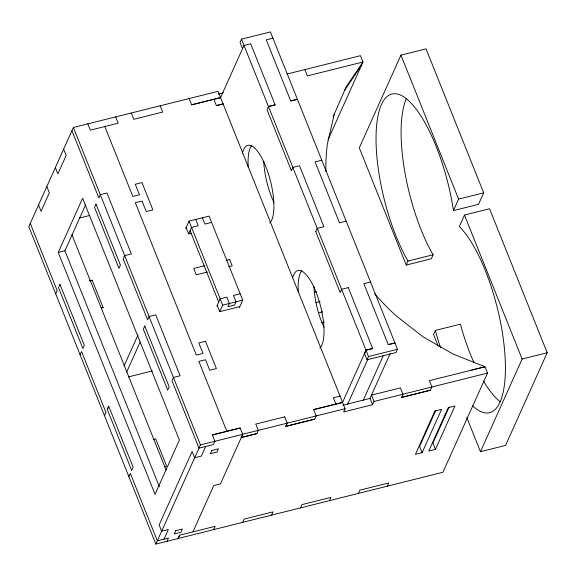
<?xml version="1.0" encoding="UTF-8"?>
<svg xmlns="http://www.w3.org/2000/svg" width="576" height="576" viewBox="0 0 576 576"><rect width="100%" height="100%" fill="white"/><g stroke="black" fill="none" stroke-linecap="round" stroke-linejoin="round"><path stroke-width="0.86" d="M334.166 114.502L327.406 143.906A214.315 186.898 24.2 0 0 325.937 171.691M333.058 116.95L346.126 86.962L362.981 61.985L360.461 55.685L286.956 74.066M371.491 395.158L374.018 401.458L372.557 404.712L343.62 411.941L345.096 408.722L218.045 91.332L73.375 127.462L28.8 226.649L155.873 544.082L442.937 472.262L487.512 373.082L484.992 366.775L453.024 354.01L423.194 336.917L396.274 315.936A214.315 186.898 24.2 0 1 374.645 293.638M58.248 252.468L82.606 198.266L179.402 440.086L155.045 494.28L58.248 252.468L64.922 250.798L85.651 204.689M55.706 293.868L57.168 290.614L30.262 223.394M80.093 354.787L81.554 351.533L105.941 412.452L104.479 415.699M372.672 348.509L365.998 350.179L364.55 353.462L367.07 359.762L396.007 352.534L397.469 349.279L270.425 31.918L241.495 39.154L240.034 42.401L242.554 48.708M220.428 97.884L244.001 45.418L250.69 43.783L275.148 104.868L268.474 106.538M185.753 228.434L189.043 221.112L209.074 216.108L242.705 300.132L239.422 307.447M124.042 365.983L138.053 334.814M107.28 409.471L108.742 406.217L133.128 467.136L131.666 470.383L107.28 409.471L108.742 406.217M191.146 233.294L188.64 233.921L191.563 227.419L198.245 225.749L195.718 219.449M126.569 372.283L140.206 341.935M128.866 476.618L130.327 473.364L157.334 540.828L168.458 538.049L166.997 541.303M216.871 306.151L220.154 298.836L226.836 297.166L229.356 303.473L227.894 306.72L234.569 305.05L236.03 301.802L233.51 295.502L240.185 293.832M239.789 306.634L219.758 311.645L222.682 305.143L189.043 221.112M327.989 139.86L362.981 61.985L307.346 75.895L304.826 69.595M155.873 544.082L200.448 444.895L73.375 127.462M164.009 539.165L168.329 529.538L161.654 531.209L159.134 524.909L192.139 451.469L194.659 457.769L201.334 456.098L205.661 446.479M315.778 231.624L317.225 228.341L323.921 226.706L299.52 165.758L292.846 167.422L291.391 170.712L266.998 109.757L268.459 106.51L275.134 104.839M178.106 538.474L179.568 535.219L215.179 526.32L213.718 529.574M178.128 538.517L179.59 535.27M406.231 265.054L408.046 261.029L405.641 256.889A100.174 32.868 76 0 1 385.978 97.56A100.174 32.868 76 0 1 453.132 208.548L453.413 210.614L478.498 204.343L483.674 192.83L426.038 48.859L400.954 55.13L359.302 147.809L406.231 265.054L431.323 258.782L433.13 254.758L430.726 250.618A100.174 32.868 76 0 1 406.476 98.352M192.938 531.929L213.746 485.546L220.442 483.919L242.726 434.326L240.178 427.954L212.371 434.938L214.913 441.281L213.451 444.535L198.986 448.15L171.979 380.686L173.441 377.431L180.115 375.768L155.729 314.849L149.054 316.519L147.593 319.766L123.206 258.854L124.668 255.6L131.342 253.93L106.963 193.01L100.282 194.681L98.82 197.935L71.914 130.716M241.25 437.537L256.831 433.642L258.278 430.358L255.758 424.058L284.702 416.858M242.647 522.346L244.109 519.091L273.046 511.862L271.584 515.117M287.208 423.122L285.746 426.377L314.69 419.177L316.138 415.894L313.618 409.586L342.576 402.422L313.632 409.622M342.425 402.638L365.998 350.179L372.686 348.545L348.293 287.59M300.514 507.888L301.968 504.619L330.912 497.412L329.45 500.666M367.07 359.762L368.532 356.515L241.495 39.154M347.623 404.251L367.884 359.165M363.204 400.356L383.098 356.09M453.413 210.614L458.59 199.109L400.954 55.13M369.878 398.686L390.139 353.599M466.74 417.42L480.463 451.699L505.548 445.428L547.2 352.75L489.564 208.771L464.479 215.042L459.302 226.555L460.166 227.34A100.174 32.868 76 0 1 504.95 354.91A100.174 32.868 76 0 1 472.457 405.713M358.387 493.438L359.834 490.154L388.778 482.954L387.317 486.209M471.629 370.087L484.992 366.775L429.343 380.657L431.878 386.993L430.416 390.24L401.486 397.476L402.934 394.193L400.414 387.886L371.477 395.122M473.998 362.664A100.174 32.868 76 0 1 462.038 330.055L460.426 324.158L435.341 330.43L433.526 334.454L438.178 346.075M435.758 410.4L419.58 446.4L422.1 452.7L415.426 454.37L434.916 411.012L441.59 409.342L422.1 452.7M449.107 407.059L432.936 443.059L435.456 449.359L428.782 451.03L448.265 407.671L454.939 406.001L435.456 449.359M480.463 451.699L522.115 359.021L464.479 215.042M344.664 90.216L361.519 65.239M213.876 99.266L216.41 105.602L223.078 103.903M272.945 38.218L266.256 39.859L290.722 100.973L297.403 99.31L290.714 100.944M218.268 94.126L223.38 92.844M189.101 98.532L191.621 104.832L220.55 97.596M216.41 105.602L223.092 103.932M79.517 218.009L89.791 215.446M321.79 160.222L315.094 161.863L339.494 222.811M211.594 222.408L204.919 224.078L202.399 217.778M89.676 280.843L92.182 280.217L103.118 307.555L101.455 307.973L103.111 307.526M89.683 280.872L92.189 280.246M339.48 222.775L346.169 221.141M458.59 199.109L483.674 192.83M204.862 265.723L193.723 268.466L196.258 274.802L207.382 272.023M226.238 260.338L229.673 259.517M228.758 266.645L232.193 265.817L229.658 259.488M222.682 305.143L242.705 300.132M408.046 261.029L433.13 254.758M324 327.19C318.751 316.267 315.9 304.33 314.287 292.363L316.793 291.737M348.3 287.626L341.611 289.26L340.164 292.543L315.763 231.595M370.555 282.06L363.866 283.694L388.267 344.65L394.942 342.979M315.907 302.537L320.083 301.493M318.492 312.833L322.661 311.796M321.862 322.56L324.36 321.934M128.275 376.956L152.287 370.951M388.253 344.614L394.927 342.943M368.532 356.515L397.469 349.279M153.194 439.524L155.7 438.898L166.63 466.207L164.131 466.834M340.042 396.086L333.36 397.757L335.902 404.093M522.115 359.021L547.2 352.75M342.799 405.216L370.03 398.405L372.557 404.712M374.018 401.458L487.512 373.082M200.448 444.895L242.726 434.326M256.817 433.613L241.236 437.501L242.698 434.254L345.096 408.722M314.676 419.141L285.746 426.377L287.222 423.158L284.688 416.822M401.472 397.44L430.402 390.211M191.621 104.832L220.565 97.632M212.371 434.938L240.206 428.026M160.171 105.768L162.691 112.068L133.762 119.297L131.234 112.997M190.102 230.666L218.693 302.09M186.12 227.621L188.64 233.921M217.231 305.345L219.758 311.645M115.661 116.892L118.181 123.192L90.36 130.147L87.84 123.847M104.832 126.533L132.804 196.416L139.478 194.753L135.274 184.248L141.955 182.578L152.885 209.887L146.21 211.558L142.006 201.053L135.331 202.723L196.322 355.097L203.004 353.434L198.799 342.929L205.474 341.258L216.403 368.568L209.729 370.238L205.524 359.734L198.85 361.404L226.836 431.323M63.634 149.141L66.154 155.441L57.874 173.873L55.346 167.566M71.87 234.612L166.133 470.088M46.822 186.538L49.349 192.845L41.069 211.27L38.542 204.962M64.922 250.798L159.386 486.778M435.341 330.43L436.954 336.326A100.174 32.868 76 0 0 440.611 347.782M313.942 286.416L314.287 292.363M500.112 401.681A100.174 32.868 76 0 1 483.408 380.945M273.845 202.234A40.673 13.349 76 0 1 263.714 161.114M292.622 277.884A40.673 13.349 76 0 1 316.339 292.874A40.673 13.349 76 0 1 319.838 348.163M242.309 153.626A40.673 13.349 76 0 1 265.982 167.054A40.673 13.349 76 0 1 269.741 223.006M298.382 292.738A40.673 13.349 76 0 1 301.81 270.706M248.285 167.58A40.673 13.349 76 0 1 251.705 145.548M59.969 284.378L58.507 287.633L82.894 348.552L84.355 345.298L59.969 284.378M96.019 204.17L94.558 207.418L118.944 268.337L120.406 265.082L96.019 204.17M144.792 326.002L143.33 329.256L167.717 390.168L169.178 386.921L144.792 326.002M175.709 530.705L174.247 533.952L180.929 532.289L182.39 529.034L175.709 530.705M211.759 450.49L210.298 453.744L216.972 452.074L218.434 448.819L211.759 450.49"/></g></svg>
